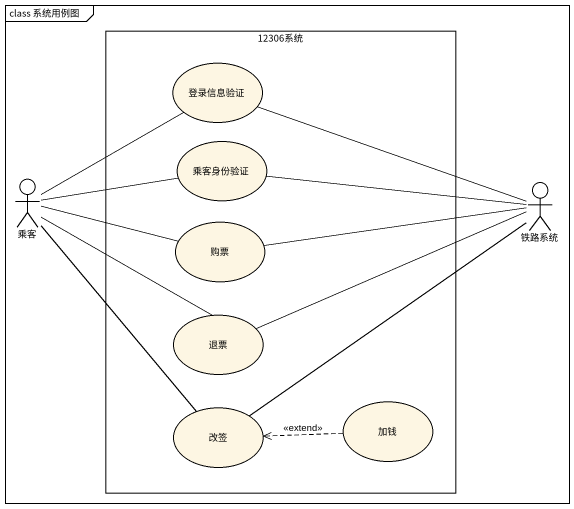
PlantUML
@startuml
mainframe class 系统用例图
rectangle "12306系统" as r12306系统 {
  usecase 登录信息验证
  usecase 乘客身份验证
  usecase 购票
  usecase 退票
  usecase 改签
  usecase 加钱
}
actor 乘客
actor 铁路系统
登录信息验证 -right- 铁路系统
乘客身份验证 -right- 铁路系统
乘客 -up- 登录信息验证
乘客 -right- 乘客身份验证
乘客 -right- 购票
乘客 -- 退票
乘客 -- 改签
购票 -right- 铁路系统
退票 -right- 铁路系统
改签 -up- 铁路系统
加钱 .left.> 改签 : <<extend>>
@enduml
